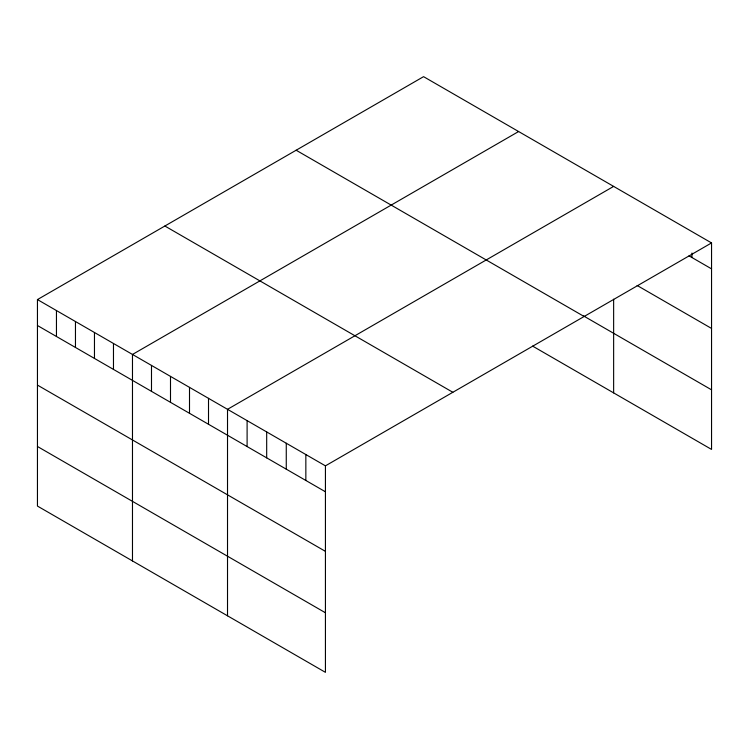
<?xml version="1.0" encoding="UTF-8"?>
<svg xmlns="http://www.w3.org/2000/svg" width="749" height="749" viewBox="0 0 749 749"><rect width="100%" height="100%" fill="white"/><g stroke="black" fill="none" stroke-linecap="round" stroke-linejoin="round"><path stroke-width="1.12" d="M37.45 299.581L325.431 465.85L325.431 672.34L37.45 506.071L37.45 299.581L423.569 76.66L711.55 242.929L711.55 449.419L532.605 346.104M518.598 131.534L132.479 354.455L132.479 560.945M613.637 186.398L227.518 409.319L227.518 615.809M325.431 465.85L711.55 242.929M689.033 255.849L711.55 268.854M637.137 285.472L711.55 328.437M583.63 315.975L711.55 389.826M296.145 150.231L584.126 316.49M164.874 226.02L452.855 392.289M37.45 325.515L325.431 491.775M37.45 385.098L325.431 551.358M37.45 446.488L325.431 612.757M691.964 253.04L691.964 257.544M613.637 299.197L613.637 392.888M305.845 454.54L305.845 480.474M286.268 443.239L286.268 469.164M266.681 431.93L266.681 457.854M247.104 420.629L247.104 446.554M208.512 398.346L208.512 424.271M189.506 387.373L189.506 413.298M170.5 376.401L170.5 402.325M151.495 365.428L151.495 391.353M113.474 343.482L113.474 369.407M94.468 332.509L94.468 358.434M75.462 321.536L75.462 347.461M56.456 310.563L56.456 336.488"/></g></svg>
